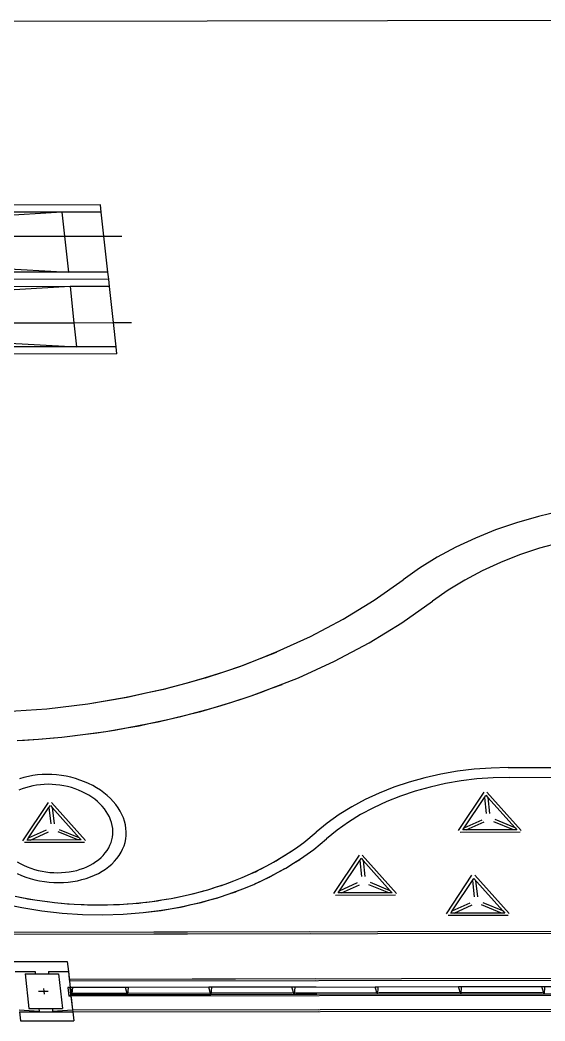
# Model space of a CAD drawing. Extents: x -83 to 83, y -28 to 43.
# Drawn here: x 49.06 to 59.2, y -14.6 to 4.74 of the extents above; entities that cross this region are included whole.
import ezdxf

# ---------------------------------------------------------------- set-up
doc = ezdxf.new("R2010")
doc.units = 0
doc.layers.get('0').update_dxf_attribs({"linetype": 'CONTINUOUS'})

msp = doc.modelspace()

# ---------------------------------------------------------------- linework, layer by layer
for p, q in [((31.917, 4.688), (52.677, 4.727)), ((52.677, 4.727), (60.142, 4.741)), ((50.615, 1.169), (47.774, 1.164)), ((50.63, 1.031), (50.615, 1.169)), ((49.869, 1.029), (47.789, 1.025)), ((49.869, 1.029), (47.802, 0.906)), ((50.63, 1.031), (49.869, 1.029)), ((49.869, 1.029), (49.92, 0.566)), ((50.681, 0.567), (50.63, 1.031)), ((47.839, 0.562), (49.92, 0.566)), ((49.92, 0.566), (50.681, 0.567)), ((49.92, 0.566), (49.996, -0.13)), ((50.681, 0.567), (51.026, 0.568)), ((50.758, -0.129), (50.681, 0.567)), ((47.9, -0.014), (49.996, -0.13)), ((49.996, -0.13), (47.913, -0.134)), ((50.758, -0.129), (49.996, -0.13)), ((50.773, -0.268), (50.758, -0.129)), ((50.773, -0.268), (47.928, -0.273)), ((50.788, -0.407), (50.773, -0.268)), ((50.027, -0.409), (47.943, -0.413)), ((50.027, -0.409), (47.956, -0.533)), ((50.788, -0.407), (50.027, -0.409)), ((50.027, -0.409), (50.103, -1.106)), ((50.865, -1.105), (50.788, -0.407)), ((48.018, -1.11), (50.103, -1.106)), ((50.103, -1.106), (50.865, -1.105)), ((50.103, -1.106), (50.154, -1.572)), ((50.865, -1.105), (51.211, -1.104)), ((50.916, -1.57), (50.865, -1.105)), ((48.055, -1.455), (50.154, -1.572)), ((50.932, -1.71), (38.908, -1.731)), ((50.154, -1.572), (48.068, -1.575)), ((50.916, -1.57), (50.154, -1.572)), ((50.932, -1.71), (50.916, -1.57)), ((59.501, -4.748), (59.071, -4.85)), ((58.652, -4.97), (58.246, -5.11)), ((59.071, -4.85), (58.652, -4.97)), ((58.246, -5.11), (57.854, -5.268)), ((57.854, -5.268), (57.478, -5.445)), ((59.485, -5.356), (59.091, -5.464)), ((57.478, -5.445), (57.119, -5.638)), ((58.708, -5.591), (58.34, -5.736)), ((59.091, -5.464), (58.708, -5.591)), ((57.119, -5.638), (56.778, -5.849)), ((58.34, -5.736), (57.986, -5.899)), ((56.778, -5.849), (56.457, -6.075)), ((57.986, -5.899), (57.649, -6.078)), ((55.897, -6.468), (56.457, -6.075)), ((57.649, -6.078), (57.329, -6.274)), ((57.329, -6.274), (57.028, -6.485)), ((55.301, -6.832), (55.897, -6.468)), ((56.435, -6.902), (57.028, -6.485)), ((54.672, -7.166), (55.301, -6.832)), ((55.804, -7.289), (56.435, -6.902)), ((54.029, -7.461), (54.672, -7.166)), ((55.137, -7.643), (55.804, -7.289)), ((53.696, -7.593), (54.029, -7.461)), ((53.696, -7.593), (54.012, -7.469)), ((54.012, -7.469), (54.029, -7.461)), ((54.029, -7.461), (54.049, -7.453)), ((52.995, -7.848), (53.34, -7.733)), ((53.323, -7.739), (53.34, -7.733)), ((53.34, -7.733), (53.696, -7.593)), ((53.34, -7.733), (53.359, -7.726)), ((53.359, -7.726), (53.696, -7.593)), ((54.436, -7.965), (55.137, -7.643)), ((52.624, -7.97), (52.995, -7.848)), ((52.644, -7.965), (52.995, -7.848)), ((52.995, -7.848), (53.323, -7.739)), ((51.886, -8.173), (52.27, -8.068)), ((51.904, -8.169), (52.27, -8.068)), ((52.27, -8.068), (52.624, -7.97)), ((52.27, -8.068), (52.608, -7.976)), ((52.608, -7.976), (52.624, -7.97)), ((52.624, -7.97), (52.644, -7.965)), ((53.918, -8.168), (54.436, -7.965)), ((53.918, -8.168), (54.122, -8.094)), ((51.128, -8.34), (51.523, -8.253)), ((51.145, -8.337), (51.523, -8.253)), ((51.523, -8.253), (51.886, -8.173)), ((51.523, -8.253), (51.871, -8.177)), ((51.871, -8.177), (51.886, -8.173)), ((51.886, -8.173), (51.904, -8.169)), ((53.153, -8.434), (53.522, -8.312)), ((53.35, -8.375), (53.522, -8.312)), ((53.522, -8.312), (53.918, -8.168)), ((53.522, -8.312), (53.706, -8.251)), ((53.706, -8.251), (53.918, -8.168)), ((49.579, -8.563), (50.369, -8.469)), ((50.369, -8.469), (51.128, -8.34)), ((50.369, -8.469), (51.113, -8.343)), ((51.113, -8.343), (51.128, -8.34)), ((51.128, -8.34), (51.145, -8.337)), ((52.743, -8.558), (53.153, -8.434)), ((52.743, -8.558), (52.948, -8.502)), ((52.948, -8.502), (53.153, -8.434)), ((53.153, -8.434), (53.35, -8.375)), ((48.779, -8.62), (49.579, -8.563)), ((51.939, -8.766), (52.361, -8.663)), ((52.166, -8.716), (52.361, -8.663)), ((52.361, -8.663), (52.743, -8.558)), ((52.361, -8.663), (52.551, -8.616)), ((52.551, -8.616), (52.743, -8.558)), ((51.115, -8.934), (51.548, -8.852)), ((51.115, -8.934), (51.363, -8.892)), ((51.363, -8.892), (51.548, -8.852)), ((51.548, -8.852), (51.939, -8.766)), ((51.548, -8.852), (51.728, -8.818)), ((51.728, -8.818), (51.939, -8.766)), ((51.939, -8.766), (52.166, -8.716)), ((49.866, -9.11), (50.272, -9.062)), ((50.022, -9.096), (50.272, -9.062)), ((50.272, -9.062), (50.715, -9.001)), ((50.272, -9.062), (50.542, -9.03)), ((50.542, -9.03), (50.715, -9.001)), ((50.715, -9.001), (51.115, -8.934)), ((50.715, -9.001), (50.883, -8.978)), ((50.883, -8.978), (51.115, -8.934)), ((49.005, -9.177), (49.416, -9.149)), ((49.005, -9.177), (49.148, -9.172)), ((49.148, -9.172), (49.416, -9.149)), ((49.416, -9.149), (49.866, -9.11)), ((49.416, -9.149), (49.706, -9.128)), ((49.706, -9.128), (49.866, -9.11)), ((49.866, -9.11), (50.022, -9.096)), ((49.311, -9.855), (49.222, -9.871)), ((49.4, -9.844), (49.311, -9.855)), ((49.491, -9.837), (49.4, -9.844)), ((49.583, -9.835), (49.491, -9.837)), ((49.676, -9.837), (49.583, -9.835)), ((49.768, -9.843), (49.676, -9.837)), ((49.861, -9.854), (49.768, -9.843)), ((49.952, -9.869), (49.861, -9.854)), ((57.189, -9.827), (56.878, -9.896)), ((57.507, -9.772), (57.189, -9.827)), ((57.831, -9.733), (57.507, -9.772)), ((58.16, -9.709), (57.831, -9.733)), ((58.491, -9.701), (58.16, -9.709)), ((58.491, -9.701), (59.376, -9.699)), ((49.136, -9.891), (49.052, -9.915)), ((49.222, -9.871), (49.136, -9.891)), ((49.308, -10.054), (49.238, -10.07)), ((49.381, -10.041), (49.308, -10.054)), ((49.454, -10.032), (49.381, -10.041)), ((49.529, -10.026), (49.454, -10.032)), ((49.604, -10.024), (49.529, -10.026)), ((49.68, -10.026), (49.604, -10.024)), ((49.755, -10.031), (49.68, -10.026)), ((49.831, -10.04), (49.755, -10.031)), ((49.906, -10.053), (49.831, -10.04)), ((49.98, -10.069), (49.906, -10.053)), ((50.043, -9.889), (49.952, -9.869)), ((50.132, -9.913), (50.043, -9.889)), ((50.219, -9.941), (50.132, -9.913)), ((50.303, -9.973), (50.219, -9.941)), ((50.386, -10.009), (50.303, -9.973)), ((50.465, -10.048), (50.386, -10.009)), ((50.541, -10.092), (50.465, -10.048)), ((56.575, -9.98), (56.281, -10.079)), ((56.878, -9.896), (56.575, -9.98)), ((57.275, -10.01), (56.979, -10.076)), ((57.577, -9.958), (57.275, -10.01)), ((57.885, -9.921), (57.577, -9.958)), ((58.198, -9.898), (57.885, -9.921)), ((58.513, -9.89), (58.198, -9.898)), ((58.513, -9.89), (59.398, -9.889)), ((49.103, -10.113), (49.039, -10.139)), ((49.169, -10.09), (49.103, -10.113)), ((49.238, -10.07), (49.169, -10.09)), ((50.052, -10.088), (49.98, -10.069)), ((50.124, -10.111), (50.052, -10.088)), ((50.193, -10.137), (50.124, -10.111)), ((50.26, -10.167), (50.193, -10.137)), ((50.325, -10.199), (50.26, -10.167)), ((50.388, -10.234), (50.325, -10.199)), ((50.447, -10.272), (50.388, -10.234)), ((50.614, -10.138), (50.541, -10.092)), ((50.682, -10.188), (50.614, -10.138)), ((50.746, -10.24), (50.682, -10.188)), ((50.806, -10.296), (50.746, -10.24)), ((55.998, -10.192), (55.727, -10.318)), ((56.281, -10.079), (55.998, -10.192)), ((56.69, -10.156), (56.411, -10.25)), ((56.979, -10.076), (56.69, -10.156)), ((57.531, -10.917), (58.022, -10.177)), ((58.03, -10.277), (58.057, -10.236)), ((58.057, -10.236), (58.094, -10.277)), ((58.078, -10.177), (58.741, -10.915)), ((49.116, -11.113), (49.614, -10.373)), ((49.62, -10.473), (49.648, -10.432)), ((49.648, -10.432), (49.684, -10.473)), ((49.669, -10.373), (50.327, -11.111)), ((50.503, -10.313), (50.447, -10.272)), ((50.555, -10.356), (50.503, -10.313)), ((50.604, -10.401), (50.555, -10.356)), ((50.649, -10.449), (50.604, -10.401)), ((50.861, -10.354), (50.806, -10.296)), ((50.911, -10.414), (50.861, -10.354)), ((50.956, -10.476), (50.911, -10.414)), ((55.727, -10.318), (55.468, -10.458)), ((56.142, -10.357), (55.884, -10.478)), ((56.411, -10.25), (56.142, -10.357)), ((57.64, -10.864), (58.03, -10.277)), ((58.03, -10.277), (58.066, -10.589)), ((58.094, -10.277), (58.13, -10.589)), ((58.094, -10.277), (58.62, -10.862)), ((49.226, -11.06), (49.62, -10.473)), ((49.62, -10.473), (49.654, -10.785)), ((49.684, -10.473), (49.718, -10.785)), ((49.684, -10.473), (50.205, -11.058)), ((50.69, -10.498), (50.649, -10.449)), ((50.727, -10.549), (50.69, -10.498)), ((50.759, -10.601), (50.727, -10.549)), ((50.787, -10.654), (50.759, -10.601)), ((50.996, -10.54), (50.956, -10.476)), ((51.03, -10.605), (50.996, -10.54)), ((51.058, -10.671), (51.03, -10.605)), ((55.224, -10.61), (54.994, -10.774)), ((55.468, -10.458), (55.224, -10.61)), ((55.638, -10.61), (55.405, -10.755)), ((55.884, -10.478), (55.638, -10.61)), ((50.81, -10.709), (50.787, -10.654)), ((50.829, -10.764), (50.81, -10.709)), ((50.842, -10.82), (50.829, -10.764)), ((50.851, -10.875), (50.842, -10.82)), ((51.08, -10.739), (51.058, -10.671)), ((51.097, -10.807), (51.08, -10.739)), ((51.107, -10.875), (51.097, -10.807)), ((54.994, -10.774), (54.78, -10.949)), ((55.405, -10.755), (55.186, -10.911)), ((57.64, -10.864), (57.988, -10.707)), ((57.677, -10.905), (58.025, -10.748)), ((58.593, -10.903), (58.208, -10.748)), ((58.62, -10.862), (58.235, -10.706)), ((49.226, -11.06), (49.575, -10.903)), ((49.262, -11.101), (49.612, -10.944)), ((50.178, -11.099), (49.795, -10.944)), ((50.205, -11.058), (49.822, -10.902)), ((50.847, -11.042), (50.853, -10.987)), ((50.854, -10.931), (50.851, -10.875)), ((50.853, -10.987), (50.854, -10.931)), ((51.102, -11.079), (51.11, -11.011)), ((51.112, -10.943), (51.107, -10.875)), ((51.11, -11.011), (51.112, -10.943)), ((54.539, -11.146), (54.78, -10.949)), ((55.186, -10.911), (54.982, -11.078)), ((58.718, -10.951), (57.563, -10.952)), ((57.613, -10.905), (57.64, -10.864)), ((57.677, -10.905), (57.613, -10.905)), ((58.593, -10.903), (57.677, -10.905)), ((58.657, -10.903), (58.593, -10.903)), ((58.62, -10.862), (58.657, -10.903)), ((50.303, -11.147), (49.148, -11.148)), ((49.198, -11.101), (49.226, -11.06)), ((49.262, -11.101), (49.198, -11.101)), ((50.178, -11.099), (49.262, -11.101)), ((50.242, -11.099), (50.178, -11.099)), ((50.205, -11.058), (50.242, -11.099)), ((50.773, -11.253), (50.798, -11.202)), ((50.798, -11.202), (50.819, -11.15)), ((50.819, -11.15), (50.835, -11.097)), ((50.835, -11.097), (50.847, -11.042)), ((51.043, -11.275), (51.069, -11.211)), ((51.069, -11.211), (51.089, -11.145)), ((51.089, -11.145), (51.102, -11.079)), ((54.378, -11.261), (54.539, -11.146)), ((54.378, -11.261), (54.471, -11.197)), ((54.732, -11.283), (54.982, -11.078)), ((50.625, -11.439), (50.669, -11.396)), ((50.669, -11.396), (50.708, -11.35)), ((50.708, -11.35), (50.742, -11.303)), ((50.742, -11.303), (50.773, -11.253)), ((50.933, -11.456), (50.975, -11.397)), ((50.975, -11.397), (51.012, -11.337)), ((51.012, -11.337), (51.043, -11.275)), ((54.104, -11.44), (54.24, -11.356)), ((54.104, -11.44), (54.2, -11.383)), ((54.2, -11.383), (54.24, -11.356)), ((54.24, -11.356), (54.378, -11.261)), ((54.24, -11.356), (54.282, -11.33)), ((54.282, -11.33), (54.378, -11.261)), ((54.48, -11.463), (54.732, -11.283)), ((55.121, -12.134), (55.615, -11.392)), ((55.671, -11.392), (56.334, -12.132)), ((49.003, -11.521), (49.066, -11.556)), ((49.066, -11.556), (49.131, -11.589)), ((49.131, -11.589), (49.198, -11.618)), ((50.354, -11.616), (50.415, -11.587)), ((50.415, -11.587), (50.472, -11.554)), ((50.472, -11.554), (50.527, -11.518)), ((50.527, -11.518), (50.578, -11.48)), ((50.578, -11.48), (50.625, -11.439)), ((50.774, -11.614), (50.832, -11.564)), ((50.832, -11.564), (50.885, -11.511)), ((50.885, -11.511), (50.933, -11.456)), ((53.815, -11.605), (53.958, -11.527)), ((53.815, -11.605), (53.911, -11.555)), ((53.911, -11.555), (53.958, -11.527)), ((53.958, -11.527), (54.104, -11.44)), ((53.958, -11.527), (54.007, -11.5)), ((54.007, -11.5), (54.104, -11.44)), ((54.193, -11.643), (54.342, -11.55)), ((54.214, -11.632), (54.342, -11.55)), ((54.342, -11.55), (54.48, -11.463)), ((54.342, -11.55), (54.463, -11.475)), ((54.463, -11.475), (54.48, -11.463)), ((54.48, -11.463), (54.5, -11.451)), ((55.231, -12.081), (55.622, -11.493)), ((55.622, -11.493), (55.65, -11.452)), ((55.622, -11.493), (55.658, -11.806)), ((55.65, -11.452), (55.687, -11.493)), ((55.687, -11.493), (55.722, -11.806)), ((55.687, -11.493), (56.212, -12.079)), ((49.005, -11.747), (49.087, -11.783)), ((49.087, -11.783), (49.172, -11.815)), ((49.198, -11.618), (49.268, -11.645)), ((49.268, -11.645), (49.339, -11.667)), ((49.339, -11.667), (49.412, -11.687)), ((49.412, -11.687), (49.486, -11.703)), ((49.486, -11.703), (49.561, -11.716)), ((49.561, -11.716), (49.637, -11.725)), ((49.637, -11.725), (49.712, -11.73)), ((49.712, -11.73), (49.788, -11.732)), ((49.788, -11.732), (49.864, -11.73)), ((49.864, -11.73), (49.938, -11.724)), ((49.938, -11.724), (50.012, -11.715)), ((50.012, -11.715), (50.084, -11.702)), ((50.084, -11.702), (50.155, -11.686)), ((50.155, -11.686), (50.223, -11.666)), ((50.223, -11.666), (50.29, -11.643)), ((50.29, -11.643), (50.354, -11.616)), ((50.422, -11.813), (50.5, -11.781)), ((50.5, -11.781), (50.574, -11.745)), ((50.574, -11.745), (50.645, -11.705)), ((50.645, -11.705), (50.712, -11.661)), ((50.712, -11.661), (50.774, -11.614)), ((53.348, -11.825), (53.509, -11.754)), ((53.412, -11.799), (53.509, -11.754)), ((53.509, -11.754), (53.661, -11.683)), ((53.509, -11.754), (53.606, -11.712)), ((53.606, -11.712), (53.661, -11.683)), ((53.661, -11.683), (53.815, -11.605)), ((53.661, -11.683), (53.717, -11.657)), ((53.717, -11.657), (53.815, -11.605)), ((53.891, -11.808), (54.049, -11.722)), ((53.911, -11.798), (54.049, -11.722)), ((54.049, -11.722), (54.193, -11.643)), ((54.049, -11.722), (54.176, -11.653)), ((54.176, -11.653), (54.193, -11.643)), ((54.193, -11.643), (54.214, -11.632)), ((57.296, -12.524), (57.789, -11.782)), ((57.845, -11.782), (58.509, -12.522)), ((49.172, -11.815), (49.259, -11.843)), ((49.259, -11.843), (49.349, -11.867)), ((49.349, -11.867), (49.439, -11.887)), ((49.439, -11.887), (49.531, -11.902)), ((49.531, -11.902), (49.623, -11.913)), ((49.623, -11.913), (49.716, -11.92)), ((49.716, -11.92), (49.809, -11.922)), ((49.809, -11.922), (49.901, -11.92)), ((49.901, -11.92), (49.992, -11.913)), ((49.992, -11.913), (50.082, -11.902)), ((50.082, -11.902), (50.17, -11.886)), ((50.17, -11.886), (50.257, -11.866)), ((50.257, -11.866), (50.341, -11.842)), ((50.341, -11.842), (50.422, -11.813)), ((52.858, -12.006), (53.023, -11.95)), ((52.858, -12.006), (52.952, -11.977)), ((52.952, -11.977), (53.023, -11.95)), ((53.023, -11.95), (53.19, -11.888)), ((53.023, -11.95), (53.095, -11.926)), ((53.095, -11.926), (53.19, -11.888)), ((53.19, -11.888), (53.348, -11.825)), ((53.19, -11.888), (53.286, -11.853)), ((53.286, -11.853), (53.348, -11.825)), ((53.348, -11.825), (53.412, -11.799)), ((53.415, -12.022), (53.573, -11.957)), ((53.415, -12.022), (53.556, -11.965)), ((53.556, -11.965), (53.573, -11.957)), ((53.573, -11.957), (53.739, -11.88)), ((53.573, -11.957), (53.593, -11.949)), ((53.593, -11.949), (53.739, -11.88)), ((53.739, -11.88), (53.891, -11.808)), ((53.739, -11.88), (53.874, -11.817)), ((53.874, -11.817), (53.891, -11.808)), ((53.891, -11.808), (53.911, -11.798)), ((55.231, -12.081), (55.58, -11.924)), ((55.268, -12.122), (55.617, -11.965)), ((56.184, -12.121), (55.8, -11.965)), ((56.212, -12.079), (55.827, -11.923)), ((57.406, -12.471), (57.824, -11.841)), ((57.796, -11.882), (57.832, -12.196)), ((57.824, -11.841), (58.387, -12.469)), ((57.86, -11.882), (57.897, -12.196)), ((52.162, -12.191), (52.337, -12.152)), ((52.162, -12.191), (52.25, -12.174)), ((52.25, -12.174), (52.337, -12.152)), ((52.337, -12.152), (52.515, -12.107)), ((52.337, -12.152), (52.425, -12.132)), ((52.425, -12.132), (52.515, -12.107)), ((52.515, -12.107), (52.685, -12.06)), ((52.515, -12.107), (52.606, -12.084)), ((52.606, -12.084), (52.685, -12.06)), ((52.685, -12.06), (52.858, -12.006)), ((52.685, -12.06), (52.765, -12.037)), ((52.765, -12.037), (52.858, -12.006)), ((52.896, -12.208), (53.078, -12.147)), ((52.916, -12.203), (53.078, -12.147)), ((53.078, -12.147), (53.241, -12.091)), ((53.078, -12.147), (53.224, -12.098)), ((53.224, -12.098), (53.241, -12.091)), ((53.241, -12.091), (53.415, -12.022)), ((53.241, -12.091), (53.261, -12.084)), ((53.261, -12.084), (53.415, -12.022)), ((56.31, -12.168), (55.153, -12.17)), ((55.204, -12.122), (55.231, -12.081)), ((55.268, -12.122), (55.204, -12.122)), ((56.184, -12.121), (55.268, -12.122)), ((56.249, -12.121), (56.184, -12.121)), ((56.212, -12.079), (56.249, -12.121)), ((48.707, -12.326), (49.093, -12.406)), ((48.969, -12.187), (49.162, -12.225)), ((48.969, -12.187), (49.12, -12.218)), ((49.12, -12.218), (49.162, -12.225)), ((49.162, -12.225), (49.345, -12.254)), ((49.162, -12.225), (49.206, -12.234)), ((49.206, -12.234), (49.345, -12.254)), ((49.345, -12.254), (49.54, -12.284)), ((49.345, -12.254), (49.491, -12.278)), ((49.491, -12.278), (49.54, -12.284)), ((49.54, -12.284), (49.725, -12.305)), ((49.54, -12.284), (49.59, -12.291)), ((49.59, -12.291), (49.725, -12.305)), ((49.725, -12.305), (49.919, -12.324)), ((49.725, -12.305), (49.865, -12.321)), ((49.865, -12.321), (49.919, -12.324)), ((49.919, -12.324), (50.106, -12.337)), ((49.919, -12.324), (49.976, -12.33)), ((49.976, -12.33), (50.106, -12.337)), ((50.106, -12.337), (50.3, -12.347)), ((50.106, -12.337), (50.239, -12.346)), ((50.239, -12.346), (50.3, -12.347)), ((50.3, -12.347), (50.486, -12.351)), ((50.3, -12.347), (50.363, -12.35)), ((50.363, -12.35), (50.486, -12.351)), ((50.486, -12.351), (50.68, -12.352)), ((50.486, -12.351), (50.613, -12.354)), ((50.613, -12.354), (50.68, -12.352)), ((50.68, -12.352), (50.866, -12.347)), ((50.68, -12.352), (50.749, -12.352)), ((50.749, -12.352), (50.866, -12.347)), ((50.866, -12.347), (51.058, -12.339)), ((50.866, -12.347), (50.985, -12.344)), ((50.985, -12.344), (51.058, -12.339)), ((51.058, -12.339), (51.242, -12.325)), ((51.058, -12.339), (51.132, -12.335)), ((51.132, -12.335), (51.242, -12.325)), ((51.242, -12.325), (51.432, -12.307)), ((51.242, -12.325), (51.354, -12.317)), ((51.354, -12.317), (51.432, -12.307)), ((51.432, -12.307), (51.614, -12.285)), ((51.432, -12.307), (51.511, -12.3)), ((51.511, -12.3), (51.614, -12.285)), ((51.614, -12.285), (51.8, -12.258)), ((51.614, -12.285), (51.718, -12.272)), ((51.718, -12.272), (51.8, -12.258)), ((51.8, -12.258), (51.979, -12.227)), ((51.8, -12.258), (51.884, -12.246)), ((51.884, -12.246), (51.979, -12.227)), ((51.979, -12.227), (52.162, -12.191)), ((51.979, -12.227), (52.075, -12.211)), ((52.075, -12.211), (52.162, -12.191)), ((52.175, -12.392), (52.369, -12.348)), ((52.193, -12.388), (52.369, -12.348)), ((52.369, -12.348), (52.541, -12.309)), ((52.369, -12.348), (52.525, -12.313)), ((52.525, -12.313), (52.541, -12.309)), ((52.541, -12.309), (52.729, -12.256)), ((52.541, -12.309), (52.56, -12.304)), ((52.56, -12.304), (52.729, -12.256)), ((52.729, -12.256), (52.896, -12.208)), ((52.729, -12.256), (52.88, -12.214)), ((52.88, -12.214), (52.896, -12.208)), ((52.896, -12.208), (52.916, -12.203)), ((57.406, -12.471), (57.754, -12.313)), ((57.443, -12.512), (57.791, -12.355)), ((58.36, -12.511), (57.975, -12.354)), ((58.387, -12.469), (58.002, -12.313)), ((49.093, -12.406), (49.482, -12.468)), ((49.482, -12.468), (49.874, -12.511)), ((49.874, -12.511), (50.267, -12.537)), ((50.267, -12.537), (50.66, -12.544)), ((50.66, -12.544), (51.051, -12.532)), ((51.051, -12.532), (51.437, -12.503)), ((51.437, -12.503), (51.801, -12.457)), ((51.437, -12.503), (51.787, -12.459)), ((51.787, -12.459), (51.801, -12.457)), ((51.801, -12.457), (52, -12.422)), ((51.801, -12.457), (51.819, -12.454)), ((51.819, -12.454), (52, -12.422)), ((52, -12.422), (52.175, -12.392)), ((52, -12.422), (52.16, -12.395)), ((52.16, -12.395), (52.175, -12.392)), ((52.175, -12.392), (52.193, -12.388)), ((58.485, -12.558), (57.328, -12.56)), ((57.378, -12.512), (57.406, -12.471)), ((57.443, -12.512), (57.378, -12.512)), ((58.36, -12.511), (57.443, -12.512)), ((58.424, -12.511), (58.36, -12.511)), ((58.387, -12.469), (58.424, -12.511)), ((39.392, -12.931), (60.576, -12.899)), ((46.113, -12.882), (60.571, -12.86)), ((46.113, -12.883), (54.659, -12.87)), ((46.117, -12.921), (54.664, -12.908)), ((48.944, -13.45), (49.33, -13.45)), ((49.33, -13.45), (49.973, -13.449)), ((49.973, -13.449), (49.994, -13.639)), ((48.965, -13.641), (49.351, -13.64)), ((49.163, -13.688), (49.356, -13.688)), ((49.163, -13.688), (49.234, -14.357)), ((49.351, -13.64), (49.356, -13.688)), ((49.356, -13.688), (49.613, -13.688)), ((49.608, -13.64), (49.994, -13.639)), ((49.608, -13.64), (49.613, -13.688)), ((49.613, -13.688), (49.806, -13.687)), ((49.806, -13.687), (49.878, -14.356)), ((49.994, -13.639), (50.01, -13.792)), ((49.994, -13.639), (50.027, -13.95)), ((49.994, -13.639), (49.994, -13.639)), ((60.68, -13.776), (50.01, -13.792)), ((54.763, -13.785), (50.01, -13.792)), ((50.01, -13.792), (50.014, -13.83)), ((60.684, -13.814), (50.014, -13.83)), ((54.767, -13.823), (50.014, -13.83)), ((50.014, -13.83), (50.027, -13.95)), ((49.416, -14.022), (49.52, -14.022)), ((49.514, -13.968), (49.52, -14.022)), ((49.52, -14.022), (49.602, -14.022)), ((49.52, -14.022), (49.527, -14.081)), ((49.987, -13.95), (50.005, -14.117)), ((50.027, -13.95), (49.987, -13.95)), ((50.027, -13.95), (49.987, -13.95)), ((50.043, -14.093), (50.005, -14.117)), ((55.922, -13.941), (50.027, -13.95)), ((50.027, -13.95), (50.065, -14.064)), ((50.027, -13.95), (50.027, -13.95)), ((50.043, -14.093), (50.027, -13.95)), ((50.027, -13.95), (50.027, -13.95)), ((50.027, -13.95), (50.043, -14.093)), ((50.027, -13.95), (50.027, -13.95)), ((50.027, -13.95), (50.027, -13.95)), ((50.079, -13.95), (50.027, -13.95)), ((51.137, -14.091), (50.043, -14.093)), ((50.043, -14.093), (50.045, -14.117)), ((50.043, -14.093), (50.043, -14.093)), ((50.043, -14.093), (50.045, -14.117)), ((60.718, -14.101), (50.045, -14.117)), ((50.065, -14.064), (50.079, -13.95)), ((51.108, -14.063), (50.065, -14.064)), ((51.096, -13.948), (50.079, -13.95)), ((51.137, -14.091), (51.096, -13.948)), ((51.147, -13.948), (51.096, -13.948)), ((51.147, -13.948), (51.137, -14.091)), ((52.746, -14.089), (51.137, -14.091)), ((52.704, -13.946), (51.147, -13.948)), ((52.717, -14.06), (51.159, -14.063)), ((52.746, -14.089), (52.704, -13.946)), ((52.756, -13.946), (52.704, -13.946)), ((52.756, -13.946), (52.746, -14.089)), ((54.355, -14.086), (52.746, -14.089)), ((54.313, -13.943), (52.756, -13.946)), ((54.326, -14.058), (52.768, -14.06)), ((54.355, -14.086), (54.313, -13.943)), ((54.365, -13.943), (54.313, -13.943)), ((54.365, -13.943), (54.355, -14.086)), ((54.796, -14.086), (54.355, -14.086)), ((54.78, -13.943), (54.365, -13.943)), ((54.793, -14.057), (54.378, -14.058)), ((55.935, -14.055), (54.793, -14.057)), ((59.183, -14.079), (54.796, -14.086)), ((55.964, -14.084), (55.922, -13.941)), ((55.974, -13.941), (55.922, -13.941)), ((55.974, -13.941), (55.964, -14.084)), ((57.531, -13.938), (55.974, -13.941)), ((57.544, -14.053), (55.987, -14.055)), ((57.574, -14.081), (57.531, -13.938)), ((57.583, -13.938), (57.531, -13.938)), ((57.583, -13.938), (57.574, -14.081)), ((59.14, -13.936), (57.583, -13.938)), ((59.154, -14.05), (57.596, -14.053)), ((59.183, -14.079), (59.14, -13.936)), ((59.192, -13.936), (59.14, -13.936)), ((59.192, -13.936), (59.183, -14.079)), ((60.715, -14.077), (59.183, -14.079)), ((60.698, -13.934), (59.192, -13.936)), ((50.045, -14.117), (50.005, -14.117)), ((50.045, -14.117), (50.074, -14.379)), ((50.045, -14.117), (50.045, -14.117)), ((50.045, -14.117), (50.048, -14.141)), ((50.048, -14.141), (50.074, -14.379)), ((49.044, -14.381), (49.433, -14.404)), ((49.048, -14.419), (50.078, -14.418)), ((49.048, -14.419), (49.067, -14.596)), ((49.234, -14.357), (49.427, -14.356)), ((49.427, -14.356), (49.433, -14.404)), ((49.427, -14.356), (49.685, -14.356)), ((49.685, -14.356), (49.69, -14.404)), ((49.685, -14.356), (49.878, -14.356)), ((49.69, -14.404), (50.074, -14.379)), ((50.074, -14.379), (60.749, -14.363)), ((50.074, -14.379), (54.829, -14.372)), ((50.074, -14.379), (50.078, -14.418)), ((50.074, -14.379), (50.074, -14.379)), ((50.078, -14.418), (60.754, -14.402)), ((50.078, -14.418), (54.831, -14.411)), ((50.078, -14.418), (50.097, -14.594)), ((50.078, -14.418), (50.078, -14.418)), ((49.067, -14.596), (49.711, -14.595)), ((49.711, -14.595), (50.097, -14.594))]:
    msp.add_line(p, q)

doc.saveas('drawing.dxf')
